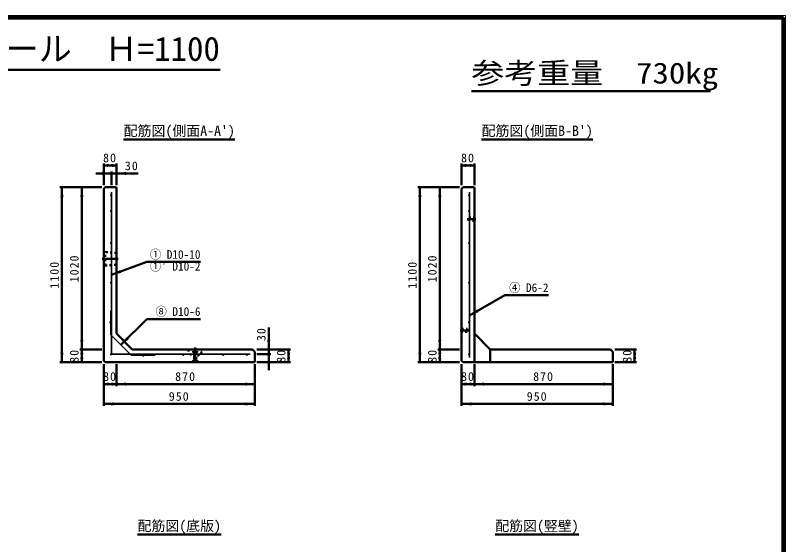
# Model space of a CAD drawing. Units: millimetres, scale not verified. Extents: x 100 to 4105, y 100 to 2870.
# Drawn here: x 2169 to 4105, y 1539 to 2870 of the extents above; entities that cross this region are included whole.
import ezdxf
from ezdxf.enums import TextEntityAlignment as Align

# ---------------------------------------------------------------- set-up
doc = ezdxf.new("R2010")
doc.units = ezdxf.units.MM
doc.header["$LTSCALE"] = 5
doc.linetypes.add('USER2', pattern=[13.4, 10, -1.2, 1, -1.2])
doc.linetypes.add('USER3', pattern=[2.2, 1, -1.2])
doc.layers.add('V-nasSTD', color=7, linetype='Continuous', lineweight=50)
doc.styles.add('ＭＳ ゴシック', font='')
doc.styles.get('ＭＳ ゴシック').set_extended_font_data('MS Gothic')

msp = doc.modelspace()

# ---------------------------------------------------------------- hatches: boundary and pattern name
at = {"layer": 'V-nasSTD'}
for points in [[(2414.497, 2492.6), (2414.497, 2488.6), (2390.497, 2492.6), (2414.497, 2496.6)], [(2398.497, 2492.6), (2398.497, 2496.6), (2422.497, 2492.6), (2398.497, 2488.6)], [(3314.497, 2492.6), (3314.497, 2488.6), (3290.497, 2492.6), (3314.497, 2496.6)], [(3298.497, 2492.6), (3298.497, 2496.6), (3322.497, 2492.6), (3298.497, 2488.6)], [(2386.497, 2472.6), (2386.497, 2476.6), (2410.497, 2472.6), (2386.497, 2468.6)], [(2446.497, 2472.6), (2446.497, 2468.6), (2422.497, 2472.6), (2446.497, 2476.6)], [(2285.497, 2413.6), (2281.497, 2413.6), (2285.497, 2437.6), (2289.497, 2413.6)], [(2335.497, 2413.6), (2331.497, 2413.6), (2335.497, 2437.6), (2339.497, 2413.6)], [(3185.497, 2413.6), (3181.497, 2413.6), (3185.497, 2437.6), (3189.497, 2413.6)], [(3235.497, 2413.6), (3231.497, 2413.6), (3235.497, 2437.6), (3239.497, 2413.6)], [(2433.05, 2225.808), (2434.418, 2222.049), (2410.497, 2217.6), (2431.681, 2229.567)], [(3331.282, 2127), (3333.282, 2123.536), (3310.497, 2115), (3329.282, 2130.464)], [(2335.497, 2053.6), (2339.497, 2053.6), (2335.497, 2029.6), (2331.497, 2053.6)], [(2450.982, 2058.085), (2453.811, 2055.257), (2434.012, 2041.114), (2448.154, 2060.913)], [(2805.497, 2053.6), (2809.497, 2053.6), (2805.497, 2029.6), (2801.497, 2053.6)], [(3235.497, 2053.6), (3239.497, 2053.6), (3235.497, 2029.6), (3231.497, 2053.6)], [(2285.497, 2021.6), (2289.497, 2021.6), (2285.497, 1997.6), (2281.497, 2021.6)], [(2335.497, 2005.6), (2331.497, 2005.6), (2335.497, 2029.6), (2339.497, 2005.6)], [(2335.497, 2021.6), (2339.497, 2021.6), (2335.497, 1997.6), (2331.497, 2021.6)], [(2805.497, 1993.6), (2801.497, 1993.6), (2805.497, 2017.6), (2809.497, 1993.6)], [(2855.497, 2005.6), (2851.497, 2005.6), (2855.497, 2029.6), (2859.497, 2005.6)], [(2855.497, 2021.6), (2859.497, 2021.6), (2855.497, 1997.6), (2851.497, 2021.6)], [(3185.497, 2021.6), (3189.497, 2021.6), (3185.497, 1997.6), (3181.497, 2021.6)], [(3235.497, 2005.6), (3231.497, 2005.6), (3235.497, 2029.6), (3239.497, 2005.6)], [(3235.497, 2021.6), (3239.497, 2021.6), (3235.497, 1997.6), (3231.497, 2021.6)], [(3725.497, 2005.6), (3721.497, 2005.6), (3725.497, 2029.6), (3729.497, 2005.6)], [(3725.497, 2021.6), (3729.497, 2021.6), (3725.497, 1997.6), (3721.497, 2021.6)], [(2414.497, 1942.6), (2414.497, 1938.6), (2390.497, 1942.6), (2414.497, 1946.6)], [(2398.497, 1942.6), (2398.497, 1946.6), (2422.497, 1942.6), (2398.497, 1938.6)], [(2446.497, 1942.6), (2446.497, 1938.6), (2422.497, 1942.6), (2446.497, 1946.6)], [(2746.497, 1942.6), (2746.497, 1946.6), (2770.497, 1942.6), (2746.497, 1938.6)], [(3314.497, 1942.6), (3314.497, 1938.6), (3290.497, 1942.6), (3314.497, 1946.6)], [(3298.497, 1942.6), (3298.497, 1946.6), (3322.497, 1942.6), (3298.497, 1938.6)], [(3346.497, 1942.6), (3346.497, 1938.6), (3322.497, 1942.6), (3346.497, 1946.6)], [(3646.497, 1942.6), (3646.497, 1946.6), (3670.497, 1942.6), (3646.497, 1938.6)], [(2414.497, 1892.6), (2414.497, 1888.6), (2390.497, 1892.6), (2414.497, 1896.6)], [(2746.497, 1892.6), (2746.497, 1896.6), (2770.497, 1892.6), (2746.497, 1888.6)], [(3314.497, 1892.6), (3314.497, 1888.6), (3290.497, 1892.6), (3314.497, 1896.6)], [(3646.497, 1892.6), (3646.497, 1896.6), (3670.497, 1892.6), (3646.497, 1888.6)]]:
    msp.add_hatch(color=256, dxfattribs=at).paths.add_polyline_path(points)

# ---------------------------------------------------------------- linework, layer by layer
at = {"layer": 'V-nasSTD', "lineweight": 100}
for p, q in [((4100, 2865), (105, 2865)), ((4100, 105), (4100, 2865))]:
    msp.add_line(p, q, dxfattribs=at)
at = {"layer": 'V-nasSTD'}
for p, q in [((1521.892, 2733.465), (2683.108, 2733.465)), ((3314.969, 2679.328), (3916.169, 2679.328)), ((2440.497, 2557.6), (2720.497, 2557.6)), ((3340.497, 2557.6), (3620.497, 2557.6)), ((2390.497, 2497.6), (2390.497, 2442.6)), ((2390.497, 2492.6), (2422.497, 2492.6)), ((2422.497, 2497.6), (2422.497, 2442.6)), ((3290.497, 2497.6), (3290.497, 2442.6)), ((3290.497, 2492.6), (3322.497, 2492.6)), ((3322.497, 2497.6), (3322.497, 2442.6)), ((2370.497, 2472.6), (2410.497, 2472.6)), ((2410.497, 2477.6), (2410.497, 2442.6)), ((2410.497, 2472.6), (2422.497, 2472.6)), ((2422.497, 2472.6), (2477.497, 2472.6)), ((2385.497, 2437.6), (2280.497, 2437.6)), ((2285.497, 2437.6), (2285.497, 1997.6)), ((2335.497, 2437.6), (2335.497, 2029.6)), ((2394.097, 2437.6), (2390.497, 2434)), ((2390.497, 2434), (2390.497, 2001.2)), ((2420.497, 2437.6), (2394.097, 2437.6)), ((2422.497, 2435.6), (2422.497, 2069.6)), ((3285.497, 2437.6), (3180.497, 2437.6)), ((3185.497, 2437.6), (3185.497, 1997.6)), ((3235.497, 2437.6), (3235.497, 2029.6)), ((3294.097, 2437.6), (3290.497, 2434)), ((3290.497, 2434), (3290.497, 2001.2)), ((3320.497, 2437.6), (3294.097, 2437.6)), ((3322.497, 2435.6), (3322.497, 1997.6)), ((2410.497, 2217.6), (2498.988, 2249.808)), ((2498.988, 2249.808), (2633.988, 2249.808)), ((3310.497, 2115), (3398.988, 2166.091)), ((3398.988, 2166.091), (3508.988, 2166.091)), ((2434.012, 2041.114), (2498.988, 2106.091)), ((2498.988, 2106.091), (2633.988, 2106.091)), ((2805.497, 2029.6), (2805.497, 2084.6)), ((2422.497, 2069.6), (2462.497, 2029.6)), ((3322.497, 2069.6), (3362.497, 2029.6)), ((2385.497, 2029.6), (2330.497, 2029.6)), ((2335.497, 2029.6), (2335.497, 1997.6)), ((2335.497, 2029.6), (2335.497, 1997.6)), ((2462.497, 2029.6), (2764.497, 2029.6)), ((2764.497, 2029.6), (2770.497, 2023.6)), ((2770.497, 1997.6), (2770.497, 2023.6)), ((2860.497, 2029.6), (2775.497, 2029.6)), ((2810.497, 2017.6), (2775.497, 2017.6)), ((2805.497, 2029.6), (2805.497, 2017.6)), ((2805.497, 2017.6), (2805.497, 1977.6)), ((2855.497, 2029.6), (2855.497, 1997.6)), ((3285.497, 2029.6), (3230.497, 2029.6)), ((3235.497, 2029.6), (3235.497, 1997.6)), ((3235.497, 2029.6), (3235.497, 1997.6)), ((3362.497, 2029.6), (3664.497, 2029.6)), ((3362.497, 1997.6), (3362.497, 2029.6)), ((3664.497, 2029.6), (3670.497, 2023.6)), ((3670.497, 1997.6), (3670.497, 2023.6)), ((3730.497, 2029.6), (3675.497, 2029.6)), ((3725.497, 2029.6), (3725.497, 1997.6)), ((2385.497, 1997.6), (2280.497, 1997.6)), ((2390.497, 2001.2), (2394.097, 1997.6)), ((2394.097, 1997.6), (2770.497, 1997.6)), ((2860.497, 1997.6), (2775.497, 1997.6)), ((3285.497, 1997.6), (3180.497, 1997.6)), ((3290.497, 2001.2), (3294.097, 1997.6)), ((3294.097, 1997.6), (3670.497, 1997.6)), ((3730.497, 1997.6), (3675.497, 1997.6)), ((2390.497, 1887.6), (2390.497, 1992.6)), ((2422.497, 1937.6), (2422.497, 1992.6)), ((2770.497, 1887.6), (2770.497, 1992.6)), ((3290.497, 1887.6), (3290.497, 1992.6)), ((3322.497, 1937.6), (3322.497, 1992.6)), ((3670.497, 1887.6), (3670.497, 1992.6)), ((2422.497, 1942.6), (2390.497, 1942.6)), ((2422.497, 1942.6), (2390.497, 1942.6)), ((2770.497, 1942.6), (2422.497, 1942.6)), ((3322.497, 1942.6), (3290.497, 1942.6)), ((3322.497, 1942.6), (3290.497, 1942.6)), ((3670.497, 1942.6), (3322.497, 1942.6)), ((2770.497, 1892.6), (2390.497, 1892.6)), ((3670.497, 1892.6), (3290.497, 1892.6)), ((2475.497, 1563.8), (2685.497, 1563.8)), ((3374.897, 1563.8), (3584.897, 1563.8))]:
    msp.add_line(p, q, dxfattribs=at)
at = {"layer": 'V-nasSTD', "lineweight": 35}
for p, q in [((2410.497, 2425.6), (2410.497, 2017.6)), ((3310.497, 2425.6), (3310.497, 2009.6)), ((2408.497, 2126.629), (2408.497, 2066.629)), ((2408.497, 2066.629), (2459.526, 2015.6)), ((2410.497, 2017.6), (2758.497, 2017.6)), ((2459.526, 2015.6), (2519.526, 2015.6))]:
    msp.add_line(p, q, dxfattribs=at)
at = {"layer": 'V-nasSTD', "linetype": 'USER2'}
for p, q in [((3304.497, 2357.6), (3326.497, 2357.6)), ((2426.497, 2257.6), (2386.497, 2257.6)), ((3308.497, 2077.6), (3286.497, 2077.6)), ((2620.497, 2034.6), (2620.497, 2004.6))]:
    msp.add_line(p, q, dxfattribs=at)
at = {"layer": 'V-nasSTD', "linetype": 'USER3'}
for p, q in [((3308.497, 2353.6), (3308.497, 2361.6)), ((3308.497, 2361.6), (3322.497, 2361.6)), ((3322.497, 2353.6), (3308.497, 2353.6)), ((2422.497, 2262.6), (2422.497, 2292.6)), ((2394.497, 2274.6), (2390.497, 2278.2)), ((2422.497, 2272.6), (2394.497, 2274.6)), ((2394.497, 2240.6), (2394.497, 2274.6)), ((2394.497, 2240.6), (2390.497, 2237)), ((2394.497, 2240.6), (2422.497, 2242.6)), ((3290.497, 2081.6), (3304.497, 2081.6)), ((3304.497, 2073.6), (3290.497, 2073.6)), ((3304.497, 2081.6), (3304.497, 2073.6)), ((2615.497, 2025.6), (2625.497, 2025.6)), ((2615.497, 2025.6), (2615.497, 2022.8)), ((2615.497, 2022.8), (2617.697, 2021.6)), ((2615.497, 2022.8), (2625.497, 2022.8)), ((2617.697, 2021.6), (2617.697, 2001.6)), ((2617.697, 2021.6), (2623.297, 2021.6)), ((2623.297, 2021.6), (2625.497, 2022.8)), ((2623.297, 2021.6), (2623.297, 2001.6)), ((2625.497, 2025.6), (2625.497, 2022.8)), ((2613.497, 1999.6), (2617.697, 2001.6)), ((2613.497, 1999.6), (2613.497, 1998.4)), ((2613.497, 1999.6), (2627.497, 1999.6)), ((2613.497, 1998.4), (2627.497, 1998.4)), ((2617.697, 2001.6), (2623.297, 2001.6)), ((2623.297, 2001.6), (2627.497, 1999.6)), ((2627.497, 1999.6), (2627.497, 1998.4))]:
    msp.add_line(p, q, dxfattribs=at)
at = {"layer": 'V-nasSTD', "lineweight": 13}
msp.add_lwpolyline([(100, 100), (100, 2870), (4105, 2870), (4105, 100)], close=True, dxfattribs=at)
at = {"layer": 'V-nasSTD', "lineweight": 35}
for centre in [(2409.297, 2417.6), (3309.297, 2417.6), (2409.297, 2377.6), (3309.297, 2377.6), (2409.297, 2297.6), (3309.297, 2297.6), (2409.297, 2197.6), (3309.297, 2197.6), (2407.297, 2097.6), (3309.297, 2097.6), (2409.297, 2017.6), (2490.497, 2014.4), (2590.497, 2016.4), (2690.497, 2016.4), (2750.497, 2016.4), (3309.297, 2017.6)]:
    msp.add_circle(centre, 1.2, dxfattribs=at)
at = {"layer": 'V-nasSTD'}
for centre in [(2420.497, 2435.6), (3320.497, 2435.6)]:
    msp.add_arc(centre, 2, 0, 90, dxfattribs=at)
at = {"layer": 'V-nasSTD', "linetype": 'USER3'}
msp.add_arc((2620.497, 2029.6), 17.2, 180, 0, dxfattribs=at)

# ---------------------------------------------------------------- texts
at = {"layer": 'V-nasSTD', "style": 'ＭＳ ゴシック'}
for s, height, p in [('1ｓｔタッチウォール  Ｈ=1100', 60.81, (2102.5, 2816.409)), ("配筋図(側面A-A')", 25.66, (2580.497, 2592.6)), ("配筋図(側面B-B')", 25.66, (3480.497, 2592.6)), ('配筋図(底版)', 25.66, (2580.497, 1598.8)), ('配筋図(竪壁)', 25.66, (3479.897, 1598.8))]:
    msp.add_text(s, height=height, dxfattribs=at).set_placement(p, align=Align.TOP_CENTER)
at = {"layer": 'V-nasSTD', "style": 'ＭＳ ゴシック', "width": 1.15}
msp.add_text('参考重量\u3000730kg', height=52.79, dxfattribs=at).set_placement((3314.969, 2751.328), align=Align.TOP_LEFT)
at = {"layer": 'V-nasSTD', "style": 'ＭＳ ゴシック', "width": 0.95}
for s, p in [('① D10-10', (2570.273, 2279.616)), ("①' D10-2", (2570.273, 2249.808)), ('④ D6-2', (3459.432, 2195.899)), ('⑧ D10-6', (2577.353, 2135.899))]:
    msp.add_text(s, height=21.85, dxfattribs=at).set_placement(p, align=Align.TOP_CENTER)
at = {"layer": 'V-nasSTD', "char_height": 21.99, "attachment_point": 2, "style": 'ＭＳ ゴシック'}
for s, insert in [('\\T1.17;80', (2406.497, 2522.6)), ('\\T1.17;80', (3306.497, 2522.6)), ('\\T1.17;30', (2461.247, 2502.6)), ('\\T1.17;80', (2406.497, 1972.6)), ('\\T1.17;870', (2596.497, 1972.6)), ('\\T1.17;80', (3306.497, 1972.6)), ('\\T1.17;870', (3496.497, 1972.6)), ('\\T1.17;950', (2580.497, 1922.6)), ('\\T1.17;950', (3480.497, 1922.6))]:
    msp.add_mtext(s, dxfattribs=dict(at, insert=insert))
at = {"layer": 'V-nasSTD', "char_height": 21.99, "attachment_point": 2, "rotation": 90, "style": 'ＭＳ ゴシック'}
for s, insert in [('\\T1.17;1100', (2255.497, 2217.6)), ('\\T1.17;1020', (2305.497, 2233.6)), ('\\T1.17;1100', (3155.497, 2217.6)), ('\\T1.17;1020', (3205.497, 2233.6)), ('\\T1.17;30', (2775.497, 2068.35)), ('\\T1.17;80', (2305.497, 2013.599)), ('\\T1.17;80', (2825.497, 2013.599)), ('\\T1.17;80', (3205.497, 2013.599)), ('\\T1.17;80', (3695.497, 2013.599))]:
    msp.add_mtext(s, dxfattribs=dict(at, insert=insert))

doc.saveas('drawing.dxf')
